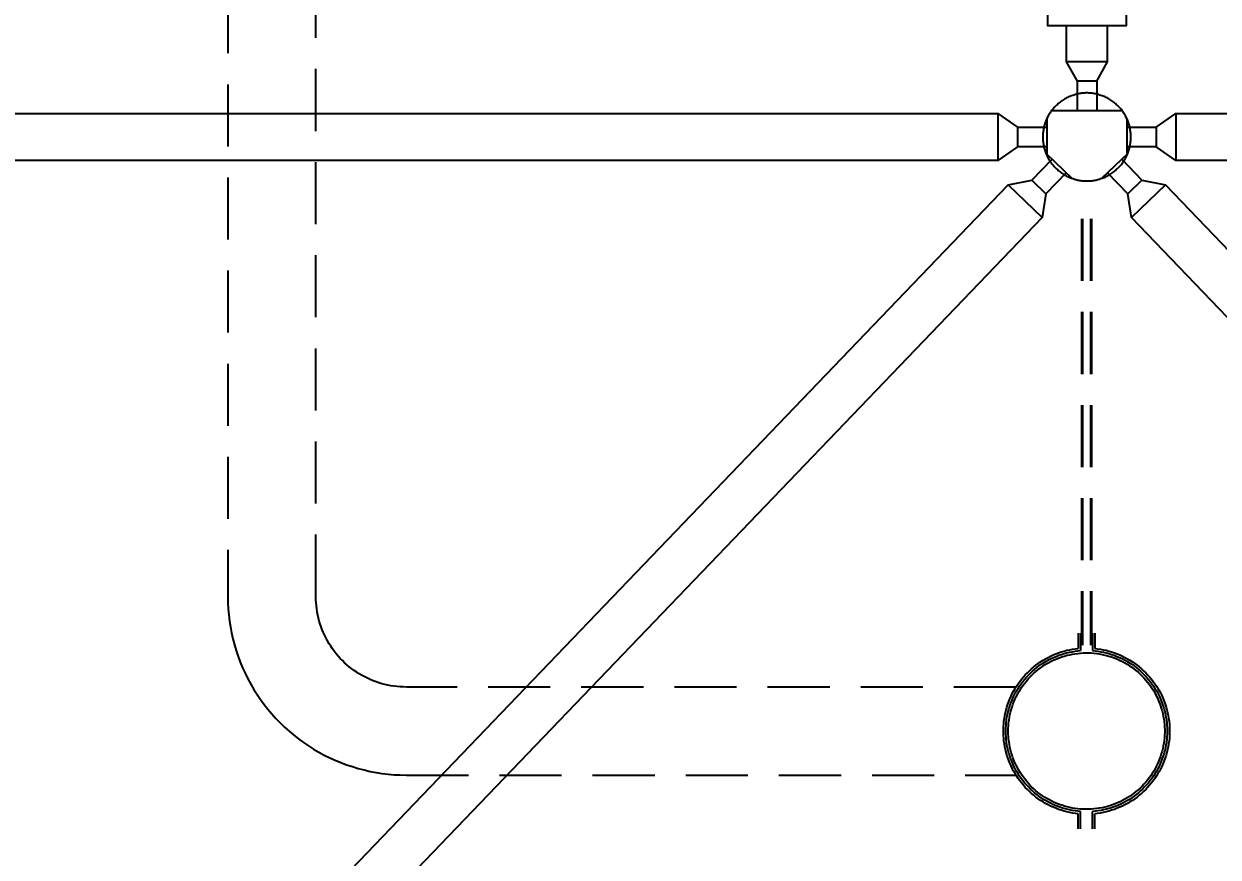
# Model space of a CAD drawing. Header units: centimetres. Extents: x 77182 to 116086, y 20619 to 33555.
# Drawn here: x 81808.7 to 81930.8, y 22649.7 to 22735 of the extents above; entities that cross this region are included whole.
import ezdxf

# ---------------------------------------------------------------- set-up
doc = ezdxf.new("R2010")
doc.units = ezdxf.units.CM
doc.header["$LTSCALE"] = 100
doc.linetypes.add('HIDDEN', pattern=[9.525, 6.35, -3.175])
for name, color, linetype in [('A-ANNO-DIMS', 187, 'Continuous'), ('A-ELEV-02', 253, 'Continuous'), ('M-PIPE', 235, 'Continuous')]:
    doc.layers.add(name, color=color, linetype=linetype)
doc.styles.add('Fields_100', font='act_simplex.shx', dxfattribs={"width": 0.8, "height": 20})
doc.dimstyles.new('FIELDS_100', dxfattribs={"dimscale": 0, "dimtxt": 20, "dimasz": 5, "dimexe": 5, "dimexo": 5, "dimgap": 5, "dimtad": 0, "dimdec": 0, "dimzin": 0, "dimdsep": 46, "dimtxsty": 'Fields_100', "dimblk": 'DOT', "dimcen": 0.09, "dimclrt": 50, "dimadec": 0, "dimazin": 0, "dimtfac": 1, "dimtdec": 0, "dimtix": 1, "dimtofl": 0, "dimtmove": 1, "dimatfit": 3, "dimfxl": 5, "dimfxlon": 1, "dimtolj": 1, "dimtzin": 0, "dimarcsym": 0})

# ---------------------------------------------------------------- blocks, each defined once
blk = doc.blocks.new('A$Ccc9a2781')
at = {"linetype": 'HIDDEN', "ltscale": 0.1}
for points in [[(702.5, 237.5), (702.5, 1047.3)], [(792.5, 1047.3), (792.5, 237.5)], [(-90.5, 624), (-90.5, 188)], [(-89.5, 624), (-89.5, 188)], [(-81.5, 624), (-81.5, 188)], [(-80.5, 624), (-80.5, 188)], [(792.5, 237.5), (792.4, 231.3), (792.1, 225), (791.5, 218.8), (790.8, 212.6), (789.8, 206.5), (788.7, 200.4), (787.3, 194.3), (785.7, 188.3), (783.9, 182.3), (782, 176.4), (779.8, 170.5), (777.4, 164.8), (774.8, 159.1), (772, 153.5), (769.1, 148.1), (765.9, 142.7), (762.6, 137.4), (759.1, 132.3), (755.4, 127.2), (751.6, 122.3), (747.6, 117.6), (743.4, 112.9), (739, 108.5), (734.6, 104.1), (729.9, 99.9), (725.2, 95.9), (720.3, 92.1), (715.2, 88.4), (710.1, 84.9), (704.8, 81.6), (699.4, 78.4), (694, 75.5), (688.4, 72.7), (682.7, 70.1), (677, 67.7), (671.1, 65.5), (665.2, 63.6), (659.2, 61.8), (653.2, 60.2), (647.1, 58.8), (641, 57.7), (634.9, 56.7), (628.7, 56), (622.5, 55.4), (616.2, 55.1), (610, 55)], [(610, 145), (613.2, 145.1), (616.3, 145.2), (619.5, 145.5), (622.6, 145.9), (625.7, 146.3), (628.8, 146.9), (631.9, 147.6), (635, 148.4), (638, 149.3), (641, 150.3), (643.9, 151.4), (646.9, 152.7), (649.7, 154), (652.6, 155.4), (655.3, 156.9), (658.1, 158.5), (660.7, 160.2), (663.3, 161.9), (665.9, 163.8), (668.4, 165.7), (670.8, 167.8), (673.1, 169.9), (675.4, 172.1), (677.6, 174.4), (679.7, 176.7), (681.8, 179.1), (683.7, 181.6), (685.6, 184.2), (687.3, 186.8), (689, 189.4), (690.6, 192.2), (692.1, 194.9), (693.5, 197.8), (694.8, 200.6), (696.1, 203.6), (697.2, 206.5), (698.2, 209.5), (699.1, 212.5), (699.9, 215.6), (700.6, 218.7), (701.2, 221.8), (701.6, 224.9), (702, 228), (702.3, 231.2), (702.4, 234.3), (702.5, 237.5)], [(-13.4, 145), (610, 145)], [(610, 55), (-13.4, 55)]]:
    blk.add_lwpolyline(points, dxfattribs=at)
at = {"linetype": 'HIDDEN'}
for points in [[(-94, 200), (-94, 184.6)], [(-91.5, 200), (-91.5, 182.3)], [(-79.5, 200), (-79.5, 182.3)], [(-77, 200), (-77, 184.6)], [(-94, 184.6), (-96.9, 184.2), (-99.8, 183.8), (-102.7, 183.2), (-105.6, 182.6), (-108.4, 181.8), (-111.2, 181), (-114, 180.1), (-116.8, 179), (-119.5, 177.9), (-122.2, 176.7), (-124.8, 175.4), (-127.4, 174), (-129.9, 172.5), (-132.4, 170.9), (-134.8, 169.2), (-137.2, 167.5), (-139.5, 165.6), (-141.7, 163.7), (-143.9, 161.7), (-146, 159.7), (-148, 157.6), (-150, 155.4), (-151.9, 153.1), (-153.7, 150.8), (-155.4, 148.4), (-157, 145.9), (-158.6, 143.4), (-160, 140.9), (-161.4, 138.3), (-162.7, 135.6), (-163.8, 132.9), (-164.9, 130.2), (-165.9, 127.4), (-166.8, 124.6), (-167.6, 121.8), (-168.3, 119), (-169, 116.1), (-169.5, 113.2), (-169.9, 110.3), (-170.2, 107.3), (-170.4, 104.4), (-170.5, 101.5), (-170.5, 98.5), (-170.4, 95.6), (-170.2, 92.7), (-169.9, 89.7), (-169.5, 86.8), (-169, 83.9), (-168.3, 81), (-167.6, 78.2), (-166.8, 75.4), (-165.9, 72.6), (-164.9, 69.8), (-163.8, 67.1), (-162.7, 64.4), (-161.4, 61.7), (-160, 59.1), (-158.6, 56.6), (-157, 54.1), (-155.4, 51.6), (-153.7, 49.2), (-151.9, 46.9), (-150, 44.6), (-148, 42.4), (-146, 40.3), (-143.9, 38.3), (-141.7, 36.3), (-139.5, 34.4), (-137.2, 32.5), (-134.8, 30.8), (-132.4, 29.1), (-129.9, 27.5), (-127.4, 26), (-124.8, 24.6), (-122.2, 23.3), (-119.5, 22.1), (-116.8, 21), (-114, 19.9), (-111.2, 19), (-108.4, 18.2), (-105.6, 17.4), (-102.7, 16.8), (-99.8, 16.2), (-96.9, 15.8), (-94, 15.4)], [(-77, 15.4), (-74.1, 15.8), (-71.2, 16.2), (-68.3, 16.8), (-65.4, 17.4), (-62.6, 18.2), (-59.7, 19), (-57, 19.9), (-54.2, 21), (-51.5, 22.1), (-48.8, 23.3), (-46.2, 24.6), (-43.6, 26), (-41.1, 27.5), (-38.6, 29.1), (-36.2, 30.8), (-33.8, 32.5), (-31.5, 34.4), (-29.2, 36.3), (-27.1, 38.3), (-25, 40.3), (-22.9, 42.4), (-21, 44.6), (-19.1, 46.9), (-17.3, 49.2), (-15.6, 51.6), (-14, 54.1), (-12.4, 56.6), (-11, 59.1), (-9.6, 61.7), (-8.3, 64.4), (-7.1, 67.1), (-6, 69.8), (-5, 72.6), (-4.1, 75.4), (-3.3, 78.2), (-2.6, 81), (-2, 83.9), (-1.5, 86.8), (-1.1, 89.7), (-0.8, 92.7), (-0.6, 95.6), (-0.5, 98.5), (-0.5, 101.5), (-0.6, 104.4), (-0.8, 107.3), (-1.1, 110.3), (-1.5, 113.2), (-2, 116.1), (-2.6, 119), (-3.3, 121.8), (-4.1, 124.6), (-5, 127.4), (-6, 130.2), (-7.1, 132.9), (-8.3, 135.6), (-9.6, 138.3), (-11, 140.9), (-12.4, 143.4), (-14, 145.9), (-15.6, 148.4), (-17.3, 150.8), (-19.1, 153.1), (-21, 155.4), (-22.9, 157.6), (-25, 159.7), (-27.1, 161.7), (-29.2, 163.7), (-31.5, 165.6), (-33.8, 167.5), (-36.2, 169.2), (-38.6, 170.9), (-41.1, 172.5), (-43.6, 174), (-46.2, 175.4), (-48.8, 176.7), (-51.5, 177.9), (-54.2, 179), (-57, 180.1), (-59.7, 181), (-62.6, 181.8), (-65.4, 182.6), (-68.3, 183.2), (-71.2, 183.8), (-74.1, 184.2), (-77, 184.6)], [(-91.5, 182.3), (-94.4, 182), (-97.2, 181.7), (-100, 181.2), (-102.9, 180.7), (-105.7, 180), (-108.4, 179.2), (-111.2, 178.4), (-113.9, 177.5), (-116.6, 176.4), (-119.2, 175.3), (-121.8, 174.1), (-124.4, 172.8), (-126.9, 171.4), (-129.3, 169.9), (-131.8, 168.3), (-134.1, 166.7), (-136.4, 164.9), (-138.6, 163.1), (-140.8, 161.2), (-142.9, 159.3), (-144.9, 157.2), (-146.9, 155.1), (-148.8, 152.9), (-150.6, 150.7), (-152.3, 148.4), (-153.9, 146.1), (-155.5, 143.6), (-157, 141.2), (-158.4, 138.7), (-159.7, 136.1), (-160.9, 133.5), (-162, 130.8), (-163, 128.2), (-164, 125.4), (-164.8, 122.7), (-165.5, 119.9), (-166.2, 117.1), (-166.7, 114.3), (-167.2, 111.5), (-167.5, 108.6), (-167.8, 105.7), (-167.9, 102.9), (-168, 100), (-167.9, 97.1), (-167.8, 94.3), (-167.5, 91.4), (-167.2, 88.5), (-166.7, 85.7), (-166.2, 82.9), (-165.5, 80.1), (-164.8, 77.3), (-164, 74.6), (-163, 71.8), (-162, 69.2), (-160.9, 66.5), (-159.7, 63.9), (-158.4, 61.3), (-157, 58.8), (-155.5, 56.4), (-153.9, 53.9), (-152.3, 51.6), (-150.6, 49.3), (-148.8, 47.1), (-146.9, 44.9), (-144.9, 42.8), (-142.9, 40.7), (-140.8, 38.8), (-138.6, 36.9), (-136.4, 35.1), (-134.1, 33.3), (-131.8, 31.7), (-129.3, 30.1), (-126.9, 28.6), (-124.4, 27.2), (-121.8, 25.9), (-119.2, 24.7), (-116.6, 23.6), (-113.9, 22.5), (-111.2, 21.6), (-108.4, 20.8), (-105.7, 20), (-102.9, 19.3), (-100, 18.8), (-97.2, 18.3), (-94.4, 18), (-91.5, 17.7)], [(-79.5, 17.7), (-76.6, 18), (-73.8, 18.3), (-70.9, 18.8), (-68.1, 19.3), (-65.3, 20), (-62.5, 20.8), (-59.8, 21.6), (-57.1, 22.5), (-54.4, 23.6), (-51.8, 24.7), (-49.2, 25.9), (-46.6, 27.2), (-44.1, 28.6), (-41.6, 30.1), (-39.2, 31.7), (-36.9, 33.3), (-34.6, 35.1), (-32.4, 36.9), (-30.2, 38.8), (-28.1, 40.7), (-26.1, 42.8), (-24.1, 44.9), (-22.2, 47.1), (-20.4, 49.3), (-18.7, 51.6), (-17, 53.9), (-15.5, 56.4), (-14, 58.8), (-12.6, 61.3), (-11.3, 63.9), (-10.1, 66.5), (-9, 69.2), (-7.9, 71.8), (-7, 74.6), (-6.2, 77.3), (-5.4, 80.1), (-4.8, 82.9), (-4.2, 85.7), (-3.8, 88.5), (-3.4, 91.4), (-3.2, 94.3), (-3, 97.1), (-3, 100), (-3, 102.9), (-3.2, 105.7), (-3.4, 108.6), (-3.8, 111.5), (-4.2, 114.3), (-4.8, 117.1), (-5.4, 119.9), (-6.2, 122.7), (-7, 125.4), (-7.9, 128.2), (-9, 130.8), (-10.1, 133.5), (-11.3, 136.1), (-12.6, 138.7), (-14, 141.2), (-15.5, 143.6), (-17, 146.1), (-18.7, 148.4), (-20.4, 150.7), (-22.2, 152.9), (-24.1, 155.1), (-26.1, 157.2), (-28.1, 159.3), (-30.2, 161.2), (-32.4, 163.1), (-34.6, 164.9), (-36.9, 166.7), (-39.2, 168.3), (-41.6, 169.9), (-44.1, 171.4), (-46.6, 172.8), (-49.2, 174.1), (-51.8, 175.3), (-54.4, 176.4), (-57.1, 177.5), (-59.8, 178.4), (-62.5, 179.2), (-65.3, 180), (-68.1, 180.7), (-70.9, 181.2), (-73.8, 181.7), (-76.6, 182), (-79.5, 182.3)], [(-94, 0), (-94, 15.4)], [(-91.5, 0), (-91.5, 17.7)], [(-79.5, 0), (-79.5, 17.7)], [(-77, 0), (-77, 15.4)]]:
    blk.add_lwpolyline(points, dxfattribs=at)
blk.add_lwpolyline([(-5.5, 100), (-5.5, 102.8), (-5.7, 105.5), (-5.9, 108.3), (-6.3, 111.1), (-6.7, 113.8), (-7.2, 116.5), (-7.8, 119.2), (-8.6, 121.9), (-9.4, 124.6), (-10.3, 127.2), (-11.3, 129.8), (-12.3, 132.4), (-13.5, 134.9), (-14.8, 137.4), (-16.1, 139.8), (-17.5, 142.2), (-19, 144.5), (-20.6, 146.8), (-22.3, 149), (-24, 151.2), (-25.8, 153.3), (-27.7, 155.3), (-29.7, 157.3), (-31.7, 159.2), (-33.8, 161), (-35.9, 162.8), (-38.1, 164.5), (-40.4, 166.1), (-42.7, 167.6), (-45.1, 169), (-47.5, 170.4), (-50, 171.7), (-52.5, 172.9), (-55, 174), (-57.6, 175), (-60.2, 175.9), (-62.9, 176.7), (-65.6, 177.5), (-68.3, 178.1), (-71, 178.7), (-73.7, 179.1), (-76.5, 179.5), (-79.2, 179.8), (-82, 179.9), (-84.8, 180), (-87.6, 180), (-90.3, 179.9), (-93.1, 179.6), (-95.9, 179.3), (-98.6, 178.9), (-101.4, 178.4), (-104.1, 177.8), (-106.8, 177.1), (-109.4, 176.3), (-112.1, 175.5), (-114.7, 174.5), (-117.2, 173.4), (-119.8, 172.3), (-122.2, 171.1), (-124.7, 169.7), (-127.1, 168.3), (-129.4, 166.9), (-131.7, 165.3), (-134, 163.6), (-136.1, 161.9), (-138.3, 160.1), (-140.3, 158.3), (-142.3, 156.3), (-144.2, 154.3), (-146.1, 152.2), (-147.9, 150.1), (-149.6, 147.9), (-151.2, 145.7), (-152.7, 143.4), (-154.2, 141), (-155.6, 138.6), (-156.9, 136.1), (-158.1, 133.6), (-159.2, 131.1), (-160.2, 128.5), (-161.2, 125.9), (-162, 123.3), (-162.8, 120.6), (-163.5, 117.9), (-164, 115.2), (-164.5, 112.4), (-164.9, 109.7), (-165.2, 106.9), (-165.4, 104.2), (-165.5, 101.4), (-165.5, 98.6), (-165.4, 95.8), (-165.2, 93.1), (-164.9, 90.3), (-164.5, 87.6), (-164, 84.8), (-163.5, 82.1), (-162.8, 79.4), (-162, 76.7), (-161.2, 74.1), (-160.2, 71.5), (-159.2, 68.9), (-158.1, 66.4), (-156.9, 63.9), (-155.6, 61.4), (-154.2, 59), (-152.7, 56.6), (-151.2, 54.3), (-149.6, 52.1), (-147.9, 49.9), (-146.1, 47.8), (-144.2, 45.7), (-142.3, 43.7), (-140.3, 41.7), (-138.3, 39.9), (-136.1, 38.1), (-134, 36.4), (-131.7, 34.7), (-129.4, 33.1), (-127.1, 31.7), (-124.7, 30.3), (-122.2, 28.9), (-119.8, 27.7), (-117.2, 26.6), (-114.7, 25.5), (-112.1, 24.5), (-109.4, 23.7), (-106.8, 22.9), (-104.1, 22.2), (-101.4, 21.6), (-98.6, 21.1), (-95.9, 20.7), (-93.1, 20.4), (-90.3, 20.1), (-87.6, 20), (-84.8, 20), (-82, 20.1), (-79.2, 20.2), (-76.5, 20.5), (-73.7, 20.9), (-71, 21.3), (-68.3, 21.9), (-65.6, 22.5), (-62.9, 23.3), (-60.2, 24.1), (-57.6, 25), (-55, 26), (-52.5, 27.1), (-50, 28.3), (-47.5, 29.6), (-45.1, 31), (-42.7, 32.4), (-40.4, 33.9), (-38.1, 35.5), (-35.9, 37.2), (-33.8, 39), (-31.7, 40.8), (-29.7, 42.7), (-27.7, 44.7), (-25.8, 46.7), (-24, 48.8), (-22.3, 51), (-20.6, 53.2), (-19, 55.5), (-17.5, 57.8), (-16.1, 60.2), (-14.8, 62.6), (-13.5, 65.1), (-12.3, 67.6), (-11.3, 70.2), (-10.3, 72.8), (-9.4, 75.4), (-8.6, 78.1), (-7.8, 80.8), (-7.2, 83.5), (-6.7, 86.2), (-6.3, 88.9), (-5.9, 91.7), (-5.7, 94.5), (-5.5, 97.2)], close=True, dxfattribs=at)
blk = doc.blocks.new('_Dot')
at = {"color": 0, "linetype": 'ByBlock', "lineweight": -2}
blk.add_line((-0.5, 0), (-1, 0), dxfattribs=at)
at = {"color": 0, "linetype": 'ByBlock', "const_width": 0.5}
blk.add_lwpolyline([(-0.25, 0, 1), (0.25, 0, 1)], format="xyb", close=True, dxfattribs=at)
blk = doc.blocks.new('*D87')
at = {"layer": 'A-ANNO-DIMS', "color": 0, "lineweight": -2, "transparency": 16777216}
for p, q in [((81690.96, 22763.33), (81680.96, 22763.33)), ((81685.96, 22758.33), (81685.96, 22338.7)), ((81685.96, 21867.92), (81685.96, 22287.56)), ((81690.96, 21862.92), (81680.96, 21862.92))]:
    blk.add_line(p, q, dxfattribs=at)
at = {"layer": 'DEFPOINTS', "color": 0, "transparency": 16777216}
for p in [(81829.95, 22763.33), (81685.96, 21862.92), (81829.95, 21862.92)]:
    blk.add_point(p, dxfattribs=at)
at = {"layer": 'A-ANNO-DIMS', "color": 0, "lineweight": -2, "transparency": 16777216, "xscale": 5, "yscale": 5, "zscale": 5}
for p, rotation in [((81685.96, 22763.33), 90), ((81685.96, 21862.92), 270)]:
    blk.add_blockref('_Dot', p, dxfattribs=dict(at, rotation=rotation))
at = {"layer": 'A-ANNO-DIMS', "color": 50, "transparency": 16777216, "insert": (81685.96, 22313.13), "char_height": 20, "attachment_point": 5, "rotation": 90, "style": 'Fields_100'}
blk.add_mtext('\\A1;900', dxfattribs=at)

msp = doc.modelspace()

# ---------------------------------------------------------------- linework, layer by layer
at = {"layer": 'A-ELEV-02'}
for points in [[(81913.38, 22743.77), (81921.38, 22743.77), (81921.38, 22734.77), (81913.38, 22734.77)], [(81921.88, 22723.41), (81921.88, 22723.51), (81921.87, 22723.61), (81921.87, 22723.71), (81921.86, 22723.81), (81921.85, 22723.92), (81921.83, 22724.02), (81921.82, 22724.12), (81921.8, 22724.23), (81921.78, 22724.33), (81921.76, 22724.44), (81921.73, 22724.54), (81921.7, 22724.65), (81921.67, 22724.75), (81921.64, 22724.86), (81921.6, 22724.96), (81921.56, 22725.07), (81921.52, 22725.17), (81921.47, 22725.27), (81921.42, 22725.37), (81921.37, 22725.48), (81921.32, 22725.58), (81921.26, 22725.68), (81921.2, 22725.77), (81921.14, 22725.87), (81921.08, 22725.97), (81921.01, 22726.06), (81920.94, 22726.15), (81920.87, 22726.25), (81920.8, 22726.33), (81920.72, 22726.42), (81920.64, 22726.51), (81920.56, 22726.59), (81920.48, 22726.67), (81920.39, 22726.75), (81920.3, 22726.83), (81920.21, 22726.9), (81920.12, 22726.97), (81920.03, 22727.04), (81919.93, 22727.11), (81919.84, 22727.18), (81919.74, 22727.24), (81919.64, 22727.3), (81919.54, 22727.35), (81919.44, 22727.41), (81919.34, 22727.46), (81919.24, 22727.51), (81919.14, 22727.55), (81919.03, 22727.59), (81918.93, 22727.63), (81918.82, 22727.67), (81918.72, 22727.7), (81918.61, 22727.74), (81918.51, 22727.76), (81918.4, 22727.79), (81918.3, 22727.81), (81918.2, 22727.83), (81918.09, 22727.85), (81917.99, 22727.87), (81917.88, 22727.88), (81917.78, 22727.89), (81917.68, 22727.9), (81917.58, 22727.9), (81917.48, 22727.91), (81917.38, 22727.91), (81917.28, 22727.91), (81917.18, 22727.9), (81917.07, 22727.9), (81916.97, 22727.89), (81916.87, 22727.88), (81916.77, 22727.87), (81916.66, 22727.85), (81916.56, 22727.83), (81916.45, 22727.81), (81916.35, 22727.79), (81916.24, 22727.76), (81916.14, 22727.74), (81916.03, 22727.7), (81915.93, 22727.67), (81915.82, 22727.63), (81915.72, 22727.59), (81915.62, 22727.55), (81915.51, 22727.51), (81915.41, 22727.46), (81915.31, 22727.41), (81915.21, 22727.35), (81915.11, 22727.3), (81915.01, 22727.24), (81914.91, 22727.18), (81914.82, 22727.11), (81914.72, 22727.04), (81914.63, 22726.97), (81914.54, 22726.9), (81914.45, 22726.83), (81914.36, 22726.75), (81914.28, 22726.67), (81914.19, 22726.59), (81914.11, 22726.51), (81914.03, 22726.42), (81913.96, 22726.33), (81913.88, 22726.25), (81913.81, 22726.15), (81913.74, 22726.06), (81913.67, 22725.97), (81913.61, 22725.87), (81913.55, 22725.77), (81913.49, 22725.68), (81913.43, 22725.58), (81913.38, 22725.48), (81913.33, 22725.37), (81913.28, 22725.27), (81913.24, 22725.17), (81913.19, 22725.07), (81913.15, 22724.96), (81913.12, 22724.86), (81913.08, 22724.75), (81913.05, 22724.65), (81913.02, 22724.54), (81913, 22724.44), (81912.97, 22724.33), (81912.95, 22724.23), (81912.93, 22724.12), (81912.92, 22724.02), (81912.91, 22723.92), (81912.89, 22723.81), (81912.89, 22723.71), (81912.88, 22723.61), (81912.88, 22723.51), (81912.88, 22723.41), (81912.88, 22723.31), (81912.88, 22723.21), (81912.89, 22723.11), (81912.89, 22723), (81912.91, 22722.9), (81912.92, 22722.8), (81912.93, 22722.69), (81912.95, 22722.59), (81912.97, 22722.49), (81913, 22722.38), (81913.02, 22722.28), (81913.05, 22722.17), (81913.08, 22722.07), (81913.12, 22721.96), (81913.15, 22721.86), (81913.19, 22721.75), (81913.24, 22721.65), (81913.28, 22721.55), (81913.33, 22721.44), (81913.38, 22721.34), (81913.43, 22721.24), (81913.49, 22721.14), (81913.55, 22721.04), (81913.61, 22720.95), (81913.67, 22720.85), (81913.74, 22720.76), (81913.81, 22720.66), (81913.88, 22720.57), (81913.96, 22720.48), (81914.03, 22720.4), (81914.11, 22720.31), (81914.19, 22720.23), (81914.28, 22720.15), (81914.36, 22720.07), (81914.45, 22719.99), (81914.54, 22719.92), (81914.63, 22719.84), (81914.72, 22719.77), (81914.82, 22719.71), (81914.91, 22719.64), (81915.01, 22719.58), (81915.11, 22719.52), (81915.21, 22719.47), (81915.31, 22719.41), (81915.41, 22719.36), (81915.51, 22719.31), (81915.62, 22719.27), (81915.72, 22719.22), (81915.82, 22719.19), (81915.93, 22719.15), (81916.03, 22719.11), (81916.14, 22719.08), (81916.24, 22719.05), (81916.35, 22719.03), (81916.45, 22719), (81916.56, 22718.98), (81916.66, 22718.97), (81916.77, 22718.95), (81916.87, 22718.94), (81916.97, 22718.93), (81917.07, 22718.92), (81917.18, 22718.91), (81917.28, 22718.91), (81917.38, 22718.91), (81917.48, 22718.91), (81917.58, 22718.91), (81917.68, 22718.92), (81917.78, 22718.93), (81917.88, 22718.94), (81917.99, 22718.95), (81918.09, 22718.97), (81918.2, 22718.98), (81918.3, 22719), (81918.4, 22719.03), (81918.51, 22719.05), (81918.61, 22719.08), (81918.72, 22719.11), (81918.82, 22719.15), (81918.93, 22719.19), (81919.03, 22719.22), (81919.14, 22719.27), (81919.24, 22719.31), (81919.34, 22719.36), (81919.44, 22719.41), (81919.54, 22719.47), (81919.64, 22719.52), (81919.74, 22719.58), (81919.84, 22719.64), (81919.93, 22719.71), (81920.03, 22719.77), (81920.12, 22719.84), (81920.21, 22719.92), (81920.3, 22719.99), (81920.39, 22720.07), (81920.48, 22720.15), (81920.56, 22720.23), (81920.64, 22720.31), (81920.72, 22720.4), (81920.8, 22720.48), (81920.87, 22720.57), (81920.94, 22720.66), (81921.01, 22720.76), (81921.08, 22720.85), (81921.14, 22720.95), (81921.2, 22721.04), (81921.26, 22721.14), (81921.32, 22721.24), (81921.37, 22721.34), (81921.42, 22721.44), (81921.47, 22721.55), (81921.52, 22721.65), (81921.56, 22721.75), (81921.6, 22721.86), (81921.64, 22721.96), (81921.67, 22722.07), (81921.7, 22722.17), (81921.73, 22722.28), (81921.76, 22722.38), (81921.78, 22722.49), (81921.8, 22722.59), (81921.82, 22722.69), (81921.83, 22722.8), (81921.85, 22722.9), (81921.86, 22723), (81921.87, 22723.11), (81921.87, 22723.21), (81921.88, 22723.31)], [(81761.16, 22562.06), (81763.24, 22564.22), (81763.6, 22566.65), (81909.33, 22718.52), (81911.74, 22718.98), (81913.82, 22721.14), (81915.26, 22719.76), (81913.18, 22717.59), (81912.82, 22715.17), (81767.09, 22563.3), (81764.68, 22562.84), (81762.6, 22560.67)], [(81920.94, 22721.14), (81923.01, 22718.98), (81925.42, 22718.52), (82071.15, 22566.65), (82071.52, 22564.22), (82073.59, 22562.06), (82072.15, 22560.67), (82070.07, 22562.84), (82067.67, 22563.3), (81921.93, 22715.17), (81921.57, 22717.59), (81919.49, 22719.76)]]:
    msp.add_lwpolyline(points, close=True, dxfattribs=at)
for points in [[(81915.26, 22734.77), (81915.26, 22731.11)], [(81919.5, 22731.11), (81919.5, 22734.77)], [(81915.26, 22731.11), (81916.38, 22729.11)], [(81919.5, 22731.11), (81915.26, 22731.11)], [(81918.38, 22729.11), (81919.5, 22731.11)], [(81916.38, 22729.11), (81916.38, 22726.11)], [(81918.38, 22729.11), (81916.38, 22729.11)], [(81918.38, 22729.11), (81918.38, 22726.11)], [(81913.78, 22726.11), (81920.98, 22726.11)], [(81916.38, 22726.11), (81918.38, 22726.11)], [(81763.14, 22724.41), (81766.14, 22724.41), (81768.14, 22725.82), (81908.28, 22725.82), (81910.28, 22724.41), (81913.28, 22724.41)], [(81908.28, 22725.82), (81908.28, 22720.99)], [(81913.28, 22725.26), (81913.28, 22721.55)], [(81921.48, 22724.41), (81924.48, 22724.41), (81926.48, 22725.82), (82224.94, 22725.82), (82226.94, 22724.41), (82229.94, 22724.41)], [(81921.48, 22725.26), (81921.48, 22721.55)], [(81926.48, 22725.82), (81926.48, 22720.99)], [(81910.28, 22724.41), (81910.28, 22722.41)], [(81924.48, 22724.41), (81924.48, 22722.41)], [(81913.28, 22722.41), (81910.28, 22722.41), (81908.28, 22720.99), (81768.14, 22720.99), (81766.14, 22722.41), (81763.14, 22722.41)], [(82229.94, 22722.41), (82226.94, 22722.41), (82224.94, 22720.99), (81926.48, 22720.99), (81924.48, 22722.41), (81921.48, 22722.41)], [(81913.2, 22721.73), (81915.88, 22719.17)], [(81921.55, 22721.73), (81918.88, 22719.17)], [(81911.74, 22718.98), (81913.18, 22717.59)], [(81923.01, 22718.98), (81921.57, 22717.59)], [(81909.33, 22718.52), (81912.82, 22715.17)], [(81925.42, 22718.52), (81921.93, 22715.17)]]:
    msp.add_lwpolyline(points, dxfattribs=at)

# ---------------------------------------------------------------- block references
at = {"layer": 'M-PIPE', "lineweight": 35, "xscale": -0.1, "yscale": 0.1, "zscale": 0.1}
msp.add_blockref('A$Ccc9a2781', (81908.79, 22652.64, 533.11), dxfattribs=at)

# ---------------------------------------------------------------- dimensions: what is measured, and where the dimension line sits
at = {"layer": 'A-ANNO-DIMS'}
dim = msp.add_linear_dim(base=(81685.96, 21862.92), p1=(81829.95, 22763.33), p2=(81829.95, 21862.92), angle=90, dimstyle='FIELDS_100', override={"dimscale": 1}, dxfattribs=at)
dim.commit()
dim.dimension.update_dxf_attribs({"geometry": '*D87', "text_midpoint": (81685.96, 22313.13)})

doc.saveas('drawing.dxf')
